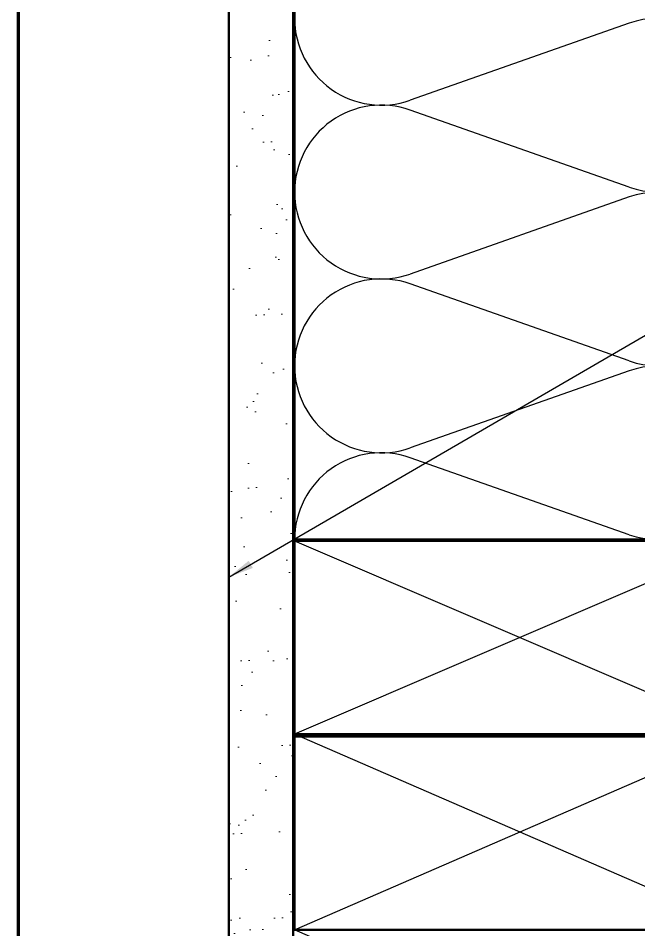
# Model space of a CAD drawing. Header units: inches. Extents: x 0.6 to 33.4, y 0.6 to 21.4.
# Drawn here: x 0.6 to 5.42, y 8.53 to 15.61 of the extents above; entities that cross this region are included whole.
import ezdxf

# ---------------------------------------------------------------- set-up
doc = ezdxf.new("R2010")
doc.units = ezdxf.units.IN
doc.header["$LTSCALE"] = 2
doc.header["$MEASUREMENT"] = 0
for name, color, linetype, lineweight in [('Border (ANSI)', 7, 'Continuous', 70), ('Hatch (ANSI)', 7, 'Continuous', 18), ('Sketch Geometry (ANSI)', 7, 'Continuous', 25), ('Symbol (ANSI)', 7, 'Continuous', 25), ('Visible (ANSI)', 7, 'Continuous', 50)]:
    doc.layers.add(name, color=color, linetype=linetype, lineweight=lineweight)
doc.styles.add('Note Text (ANSI)', font='tahoma.ttf')
doc.dimstyles.new('Default (ANSI)$7', dxfattribs={"dimscale": 2, "dimtxt": 0.12, "dimasz": 0.098425, "dimexe": 0.125, "dimexo": 0.0625, "dimgap": 0.031496, "dimtad": 0, "dimtih": 1, "dimtoh": 1, "dimrnd": 1e-08, "dimzin": 4, "dimdsep": 46, "dimtxsty": 'Note Text (ANSI)', "dimcen": 0.09, "dimdle": 0.393701, "dimclrd": 256, "dimclre": 256, "dimclrt": 256, "dimadec": 0, "dimazin": 1, "dimtfac": 1, "dimtofl": 0, "dimtmove": 0, "dimatfit": 3, "dimfxl": 0, "dimtolj": 1, "dimtzin": 4, "dimlwd": -1, "dimlwe": -1, "dimarcsym": 0})

# ---------------------------------------------------------------- blocks, each defined once
blk = doc.blocks.new('Borders ATAS A Border')
at = {"layer": 'Border (ANSI)'}
blk.add_line((0.3, 10.7), (0.3, 0.3), dxfattribs=at)

msp = doc.modelspace()

# ---------------------------------------------------------------- hatches: boundary and pattern name
at = {"layer": 'Hatch (ANSI)', "true_color": 0x804000}
h = msp.add_hatch(dxfattribs=at)
h.set_pattern_fill('AR-SAND', color=36, scale=0.25, angle=45, style=0)
h.paths.add_polyline_path([(2.73677, 18.31394), (2.73677, 7.01811), (2.23677, 7.01811), (2.23677, 18.31394)])

# ---------------------------------------------------------------- linework, layer by layer
at = {"layer": 'Sketch Geometry (ANSI)', "color": 150, "true_color": 0x0080ff}
for p, q in [((5.34785, 15.56989), (3.64569, 14.97134)), ((5.34785, 14.29634), (3.64569, 14.89489)), ((5.34785, 14.21989), (3.64569, 13.62134)), ((5.34785, 12.94634), (3.64569, 13.54489)), ((5.34785, 12.86989), (3.64569, 12.27134)), ((5.34785, 11.59634), (3.64569, 12.19489))]:
    msp.add_line(p, q, dxfattribs=at)
at = {"layer": 'Sketch Geometry (ANSI)', "color": 36, "true_color": 0x804000}
for p, q in [((2.74677, 11.54811), (6.24677, 10.04811)), ((6.24677, 11.54811), (2.74677, 10.04811)), ((2.74677, 8.52811), (6.24677, 10.04811)), ((6.24677, 8.52811), (2.74677, 10.04811)), ((6.24677, 7.00811), (2.74677, 8.52811))]:
    msp.add_line(p, q, dxfattribs=at)
at = {"layer": 'Sketch Geometry (ANSI)', "color": 150, "true_color": 0x0080ff}
for centre, start, end in [((3.42177, 15.60811), 180, 289.373902), ((5.57177, 14.93311), 250.626098, 109.373902), ((3.42177, 14.25811), 70.626098, 180), ((3.42177, 14.25811), 180, 289.373902), ((5.57177, 13.58311), 250.626098, 109.373902), ((3.42177, 12.90811), 70.626098, 180), ((3.42177, 12.90811), 180, 289.373902), ((5.57177, 12.23311), 250.626098, 109.373902), ((3.42177, 11.55811), 70.626098, 180)]:
    msp.add_arc(centre, 0.675, start, end, dxfattribs=at)
at = {"layer": 'Visible (ANSI)', "color": 36, "true_color": 0x804000}
for p, q in [((2.23677, 7.01811), (2.23677, 18.31394)), ((2.73677, 7.01811), (2.73677, 18.31394)), ((2.74677, 11.54811), (6.24677, 11.54811)), ((2.74677, 10.04811), (2.74677, 11.54811)), ((6.24677, 10.04811), (2.74677, 10.04811)), ((6.24677, 10.02811), (2.74677, 10.02811)), ((2.74677, 10.02811), (2.74677, 8.52811)), ((2.74677, 8.52811), (6.24677, 8.52811))]:
    msp.add_line(p, q, dxfattribs=at)
at = {"layer": 'Visible (ANSI)', "color": 150, "true_color": 0x0080ff}
for p, q in [((2.74677, 11.55811), (2.74677, 18.31394)), ((6.24677, 11.55811), (2.74677, 11.55811))]:
    msp.add_line(p, q, dxfattribs=at)

# ---------------------------------------------------------------- block references
at = {"xscale": 2, "yscale": 2, "zscale": 2}
msp.add_blockref('Borders ATAS A Border', (0, 0), dxfattribs=at)

# ---------------------------------------------------------------- leaders
at = {"layer": 'Symbol (ANSI)', "annotation_type": 0, "has_hookline": 1, "hookline_direction": 0, "text_width": 1.98995}
msp.add_leader([(2.23677, 11.26745), (12.02453, 16.95478), (12.22138, 16.95478)], dimstyle='Default (ANSI)$7', override={"dimtad": 0}, dxfattribs=at)

doc.saveas('drawing.dxf')
